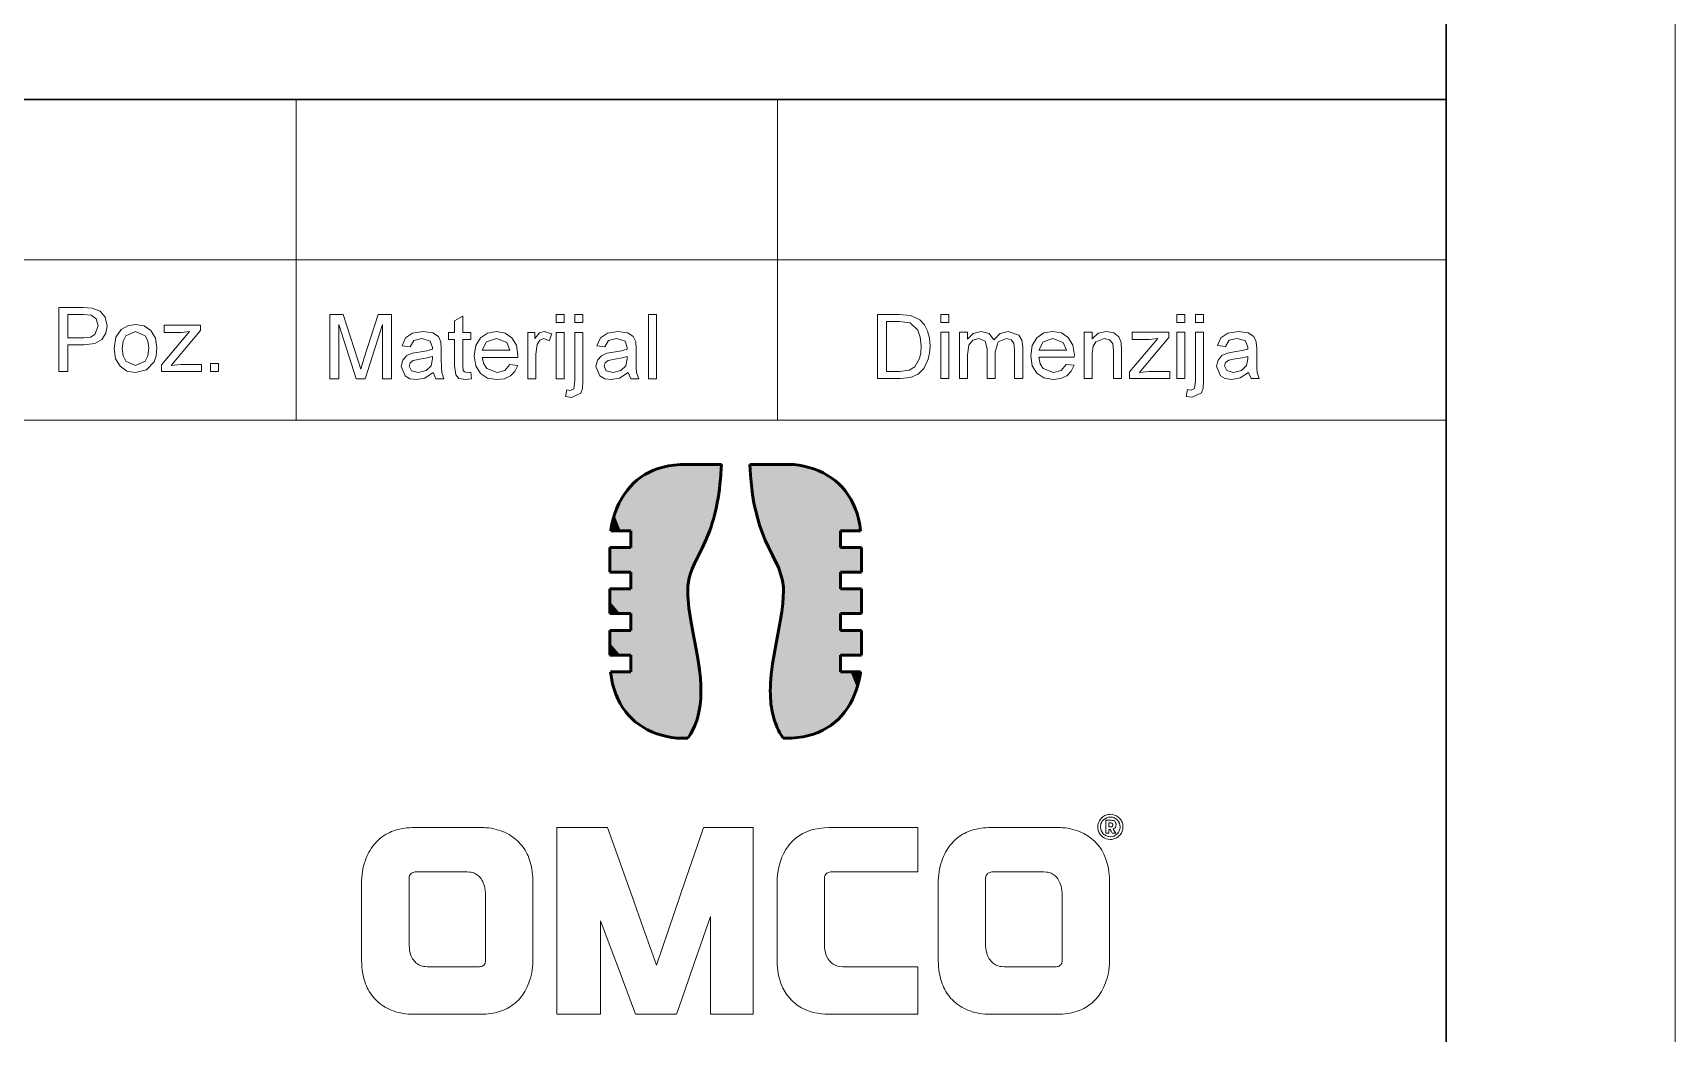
# Model space of a CAD drawing. Extents: x 0 to 297, y 0 to 543.
# Drawn here: x 261.16 to 297, y 19.62 to 41.45 of the extents above; entities that cross this region are included whole.
import ezdxf

# ---------------------------------------------------------------- set-up
doc = ezdxf.new("R2010")
doc.units = 0

msp = doc.modelspace()

# ---------------------------------------------------------------- linework, layer by layer
at = {"color": 7, "lineweight": 13}
for p, q in [((297, 0), (297, 420)), ((142.421, 36.5), (292, 36.5)), ((292, 33), (142.421, 33))]:
    msp.add_line(p, q, dxfattribs=at)
at = {"color": 7, "lineweight": 30}
for p, q in [((292, 5), (292, 415)), ((142.421, 40), (292, 40))]:
    msp.add_line(p, q, dxfattribs=at)
at = {"color": 7, "lineweight": 13, "ltscale": 0.175}
for p, q in [((266.911, 40), (266.911, 33)), ((277.411, 40), (277.411, 33))]:
    msp.add_line(p, q, dxfattribs=at)
at = {"color": 7, "lineweight": 13}
for points in [[(261.731, 34.06), (261.731, 35.46), (262.25, 35.46), (262.46, 35.447), (262.629, 35.383), (262.74, 35.25), (262.781, 35.062), (262.754, 34.9), (262.671, 34.765), (262.517, 34.674), (262.274, 34.643), (261.926, 34.643), (261.926, 34.06)], [(261.926, 34.799), (262.272, 34.799), (262.418, 34.816), (262.515, 34.867), (262.587, 35.057), (262.545, 35.209), (262.433, 35.292), (262.268, 35.305), (261.926, 35.305)], [(267.645, 33.905), (267.645, 35.305), (267.934, 35.305), (268.252, 34.32), (268.316, 34.113), (268.386, 34.337), (268.701, 35.305), (268.987, 35.305), (268.987, 33.905), (268.792, 33.905), (268.792, 35.091), (268.412, 33.905), (268.217, 33.905), (267.84, 35.091), (267.84, 33.905)], [(270.717, 34.051), (270.737, 33.9), (270.607, 33.885), (270.461, 33.914), (270.389, 33.991), (270.367, 34.189), (270.367, 34.76), (270.231, 34.76), (270.231, 34.916), (270.367, 34.916), (270.367, 35.166), (270.542, 35.268), (270.542, 34.916), (270.717, 34.916), (270.717, 34.76), (270.542, 34.76), (270.542, 34.179), (270.552, 34.086), (270.581, 34.053), (270.641, 34.041)], [(272.584, 35.13), (272.584, 35.305), (272.759, 35.305), (272.759, 35.13)], [(272.992, 35.13), (272.992, 35.305), (273.167, 35.305), (273.167, 35.13)], [(274.598, 33.905), (274.598, 35.305), (274.773, 35.305), (274.773, 33.905)], [(279.592, 33.908), (279.592, 35.308), (280.07, 35.308), (280.317, 35.288), (280.521, 35.188), (280.617, 35.081), (280.685, 34.948), (280.726, 34.792), (280.74, 34.616), (280.73, 34.465), (280.703, 34.333), (280.608, 34.129), (280.482, 34.002), (280.316, 33.932), (280.093, 33.908)], [(279.787, 34.064), (280.077, 34.064), (280.288, 34.09), (280.41, 34.164), (280.51, 34.344), (280.536, 34.469), (280.545, 34.619), (280.528, 34.816), (280.475, 34.962), (280.305, 35.123), (280.072, 35.152), (279.787, 35.152)], [(280.973, 35.133), (280.973, 35.308), (281.148, 35.308), (281.148, 35.133)], [(286.126, 35.133), (286.126, 35.308), (286.301, 35.308), (286.301, 35.133)], [(286.534, 35.133), (286.534, 35.308), (286.709, 35.308), (286.709, 35.133)], [(262.937, 34.566), (262.975, 34.809), (263.091, 34.979), (263.233, 35.063), (263.404, 35.091), (263.591, 35.057), (263.74, 34.955), (263.838, 34.793), (263.87, 34.58), (263.856, 34.407), (263.813, 34.275), (263.645, 34.102), (263.404, 34.041), (263.215, 34.074), (263.066, 34.176), (262.969, 34.341)], [(263.112, 34.566), (263.133, 34.404), (263.195, 34.288), (263.404, 34.196), (263.612, 34.289), (263.675, 34.406), (263.695, 34.571), (263.674, 34.729), (263.612, 34.843), (263.404, 34.935), (263.195, 34.843), (263.133, 34.728)], [(263.968, 34.06), (263.968, 34.207), (264.582, 34.935), (264.405, 34.916), (264.026, 34.916), (264.026, 35.071), (264.823, 35.071), (264.823, 34.955), (264.283, 34.315), (264.183, 34.196), (264.391, 34.216), (264.843, 34.216), (264.843, 34.06)], [(269.901, 34.041), (269.717, 33.921), (269.534, 33.885), (269.392, 33.906), (269.287, 33.966), (269.201, 34.173), (269.233, 34.308), (269.319, 34.406), (269.438, 34.462), (269.585, 34.488), (269.759, 34.515), (269.88, 34.547), (269.881, 34.588), (269.835, 34.726), (269.648, 34.78), (269.477, 34.741), (269.395, 34.605), (269.22, 34.624), (269.296, 34.798), (269.449, 34.9), (269.681, 34.935), (269.893, 34.905), (270.013, 34.827), (270.067, 34.709), (270.076, 34.556), (270.076, 34.338), (270.079, 34.15), (270.087, 34.041), (270.134, 33.905), (269.959, 33.905)], [(271.571, 34.216), (271.742, 34.197), (271.681, 34.065), (271.584, 33.967), (271.452, 33.906), (271.288, 33.885), (271.084, 33.919), (270.928, 34.021), (270.828, 34.184), (270.795, 34.402), (270.829, 34.627), (270.929, 34.795), (271.084, 34.9), (271.278, 34.935), (271.466, 34.901), (271.617, 34.799), (271.715, 34.636), (271.748, 34.416), (271.747, 34.372), (270.97, 34.372), (271, 34.23), (271.069, 34.126), (271.291, 34.041), (271.46, 34.083)], [(270.97, 34.527), (271.573, 34.527), (271.504, 34.694), (271.277, 34.78), (271.065, 34.711)], [(271.962, 33.905), (271.962, 34.916), (272.117, 34.916), (272.117, 34.781), (272.219, 34.905), (272.322, 34.935), (272.487, 34.887), (272.431, 34.731), (272.315, 34.78), (272.223, 34.745), (272.164, 34.65), (272.137, 34.445), (272.137, 33.905)], [(272.584, 33.905), (272.584, 34.916), (272.759, 34.916), (272.759, 33.905)], [(272.786, 33.515), (272.818, 33.665), (272.895, 33.652), (272.968, 33.687), (272.992, 33.859), (272.992, 34.916), (273.167, 34.916), (273.167, 33.851), (273.155, 33.693), (273.12, 33.592), (272.918, 33.497)], [(274.151, 34.041), (273.967, 33.921), (273.785, 33.885), (273.643, 33.906), (273.538, 33.966), (273.451, 34.173), (273.484, 34.308), (273.569, 34.406), (273.688, 34.462), (273.836, 34.488), (274.01, 34.515), (274.131, 34.547), (274.132, 34.588), (274.085, 34.726), (273.898, 34.78), (273.727, 34.741), (273.646, 34.605), (273.471, 34.624), (273.547, 34.798), (273.699, 34.9), (273.931, 34.935), (274.144, 34.905), (274.264, 34.827), (274.318, 34.709), (274.326, 34.556), (274.326, 34.338), (274.329, 34.15), (274.338, 34.041), (274.384, 33.905), (274.21, 33.905)], [(280.973, 33.908), (280.973, 34.919), (281.148, 34.919), (281.148, 33.908)], [(281.381, 33.908), (281.381, 34.919), (281.556, 34.919), (281.556, 34.767), (281.679, 34.891), (281.854, 34.939), (282.033, 34.89), (282.132, 34.755), (282.271, 34.893), (282.447, 34.939), (282.68, 34.855), (282.741, 34.75), (282.762, 34.6), (282.762, 33.908), (282.587, 33.908), (282.587, 34.538), (282.57, 34.684), (282.51, 34.756), (282.407, 34.783), (282.23, 34.713), (282.159, 34.489), (282.159, 33.908), (281.984, 33.908), (281.984, 34.557), (281.942, 34.727), (281.806, 34.783), (281.673, 34.745), (281.584, 34.635), (281.556, 34.426), (281.556, 33.908)], [(283.713, 34.219), (283.884, 34.2), (283.823, 34.068), (283.725, 33.97), (283.593, 33.909), (283.429, 33.889), (283.226, 33.923), (283.07, 34.024), (282.97, 34.187), (282.937, 34.405), (282.97, 34.63), (283.071, 34.799), (283.225, 34.904), (283.42, 34.939), (283.608, 34.905), (283.758, 34.802), (283.857, 34.639), (283.89, 34.42), (283.889, 34.375), (283.112, 34.375), (283.142, 34.233), (283.211, 34.129), (283.433, 34.044), (283.602, 34.086)], [(283.112, 34.53), (283.715, 34.53), (283.645, 34.697), (283.419, 34.783), (283.207, 34.714)], [(284.104, 33.908), (284.104, 34.919), (284.279, 34.919), (284.279, 34.776), (284.41, 34.898), (284.588, 34.939), (284.75, 34.906), (284.86, 34.82), (284.911, 34.694), (284.92, 34.528), (284.92, 33.908), (284.745, 33.908), (284.745, 34.516), (284.726, 34.671), (284.657, 34.752), (284.54, 34.783), (284.356, 34.714), (284.298, 34.615), (284.279, 34.454), (284.279, 33.908)], [(285.095, 33.908), (285.095, 34.054), (285.71, 34.783), (285.532, 34.764), (285.154, 34.764), (285.154, 34.919), (285.951, 34.919), (285.951, 34.803), (285.411, 34.163), (285.31, 34.044), (285.519, 34.064), (285.97, 34.064), (285.97, 33.908)], [(286.126, 33.908), (286.126, 34.919), (286.301, 34.919), (286.301, 33.908)], [(286.328, 33.519), (286.36, 33.669), (286.436, 33.655), (286.51, 33.69), (286.534, 33.862), (286.534, 34.919), (286.709, 34.919), (286.709, 33.854), (286.697, 33.696), (286.661, 33.595), (286.46, 33.5)], [(287.693, 34.044), (287.509, 33.924), (287.326, 33.889), (287.184, 33.909), (287.079, 33.97), (286.993, 34.177), (287.026, 34.312), (287.111, 34.409), (287.23, 34.466), (287.377, 34.491), (287.551, 34.518), (287.673, 34.55), (287.673, 34.591), (287.627, 34.729), (287.44, 34.783), (287.269, 34.744), (287.187, 34.608), (287.012, 34.627), (287.088, 34.801), (287.241, 34.903), (287.473, 34.939), (287.685, 34.908), (287.805, 34.83), (287.859, 34.712), (287.868, 34.559), (287.868, 34.342), (287.871, 34.153), (287.88, 34.044), (287.926, 33.908), (287.751, 33.908)], [(265.037, 34.06), (265.037, 34.235), (265.212, 34.235), (265.212, 34.06)], [(269.881, 34.391), (269.768, 34.36), (269.61, 34.334), (269.464, 34.303), (269.399, 34.254), (269.376, 34.182), (269.426, 34.081), (269.573, 34.041), (269.744, 34.082), (269.854, 34.189), (269.88, 34.337)], [(274.132, 34.391), (274.019, 34.36), (273.86, 34.334), (273.715, 34.303), (273.649, 34.254), (273.626, 34.182), (273.676, 34.081), (273.824, 34.041), (273.994, 34.082), (274.104, 34.189), (274.131, 34.337)], [(287.673, 34.394), (287.56, 34.363), (287.402, 34.337), (287.257, 34.307), (287.191, 34.257), (287.168, 34.185), (287.218, 34.085), (287.365, 34.044), (287.536, 34.086), (287.646, 34.192), (287.673, 34.34)]]:
    msp.add_lwpolyline(points, close=True, dxfattribs=at)
at = {"color": 142, "lineweight": 50}
for points in [[(275.424, 32.037), (275.286, 32.033), (275.156, 32.022), (275.033, 32.003), (274.917, 31.977), (274.808, 31.945), (274.704, 31.907), (274.606, 31.862), (274.514, 31.812), (274.427, 31.755), (274.345, 31.693), (274.268, 31.624), (274.195, 31.549), (274.128, 31.468), (274.065, 31.38), (274.007, 31.286), (273.953, 31.186), (273.906, 31.079), (273.863, 30.967), (273.827, 30.85), (273.798, 30.729), (273.775, 30.607), (273.772, 30.587)], [(276.188, 32.037), (275.806, 32.037), (275.424, 32.037)], [(275.453, 29.278), (275.457, 29.376), (275.468, 29.47), (275.487, 29.563), (275.515, 29.657), (275.551, 29.757), (275.602, 29.872), (275.675, 30.022), (275.768, 30.209), (275.864, 30.42), (275.898, 30.504), (275.932, 30.592), (275.961, 30.674), (275.989, 30.759), (276.014, 30.843), (276.037, 30.93), (276.059, 31.017), (276.079, 31.109), (276.098, 31.201), (276.115, 31.297), (276.13, 31.395), (276.145, 31.498), (276.157, 31.603), (276.167, 31.713), (276.176, 31.826), (276.184, 31.943), (276.188, 32.037)], [(273.772, 30.587), (273.991, 30.587), (274.21, 30.587)], [(274.21, 30.587), (274.21, 30.404), (274.21, 30.221)], [(274.21, 30.221), (273.981, 30.221), (273.752, 30.221)], [(273.752, 30.221), (273.752, 29.952), (273.752, 29.683)], [(273.752, 29.683), (273.981, 29.683), (274.21, 29.683)], [(274.21, 29.683), (274.21, 29.5), (274.21, 29.317)], [(274.21, 29.317), (273.981, 29.317), (273.752, 29.317)], [(273.752, 29.317), (273.752, 29.048), (273.752, 28.779)], [(275.458, 26.06), (275.515, 26.149), (275.566, 26.243), (275.61, 26.341), (275.648, 26.445), (275.68, 26.553), (275.705, 26.668), (275.724, 26.79), (275.736, 26.919), (275.74, 27.059), (275.738, 27.209), (275.728, 27.373), (275.708, 27.554), (275.679, 27.76), (275.637, 28.005), (275.572, 28.346), (275.52, 28.631), (275.479, 28.907), (275.468, 29), (275.46, 29.091), (275.456, 29.169), (275.453, 29.244), (275.453, 29.278)], [(273.752, 28.779), (273.981, 28.779), (274.21, 28.779)], [(274.21, 28.779), (274.21, 28.596), (274.21, 28.413)], [(274.21, 28.413), (273.981, 28.413), (273.752, 28.413)], [(273.752, 28.413), (273.752, 28.144), (273.752, 27.875)], [(273.752, 27.875), (273.981, 27.875), (274.21, 27.875)], [(274.21, 27.875), (274.21, 27.692), (274.21, 27.509)], [(274.21, 27.509), (273.989, 27.509), (273.769, 27.509)], [(273.769, 27.509), (273.788, 27.376), (273.813, 27.25), (273.846, 27.132), (273.884, 27.022), (273.928, 26.918), (273.978, 26.82), (274.033, 26.729), (274.094, 26.644), (274.16, 26.564), (274.232, 26.49), (274.309, 26.421), (274.392, 26.358), (274.48, 26.3), (274.574, 26.247), (274.673, 26.201), (274.777, 26.16), (274.886, 26.126), (274.997, 26.098), (275.108, 26.078), (275.215, 26.065), (275.305, 26.06), (275.322, 26.06)], [(275.322, 26.06), (275.39, 26.06), (275.458, 26.06)]]:
    msp.add_lwpolyline(points, dxfattribs=at)
at = {"color": 9, "lineweight": 50}
for points in [[(277.673, 32.037), (277.24, 32.037), (276.807, 32.037)], [(276.807, 32.037), (276.821, 31.802), (276.841, 31.584), (276.867, 31.381), (276.899, 31.192), (276.937, 31.014), (276.98, 30.848), (277.029, 30.689), (277.084, 30.536), (277.146, 30.386), (277.218, 30.229), (277.31, 30.043), (277.438, 29.773), (277.522, 29.502), (277.53, 29.454), (277.536, 29.405), (277.54, 29.356), (277.542, 29.306), (277.543, 29.278)], [(279.225, 30.587), (279.206, 30.72), (279.18, 30.846), (279.147, 30.963), (279.108, 31.074), (279.064, 31.178), (279.013, 31.275), (278.957, 31.366), (278.896, 31.452), (278.829, 31.532), (278.757, 31.606), (278.679, 31.675), (278.595, 31.739), (278.506, 31.797), (278.412, 31.849), (278.312, 31.896), (278.208, 31.937), (278.099, 31.971), (277.988, 31.999), (277.877, 32.019), (277.771, 32.032), (277.684, 32.037), (277.673, 32.037)], [(278.786, 30.221), (278.786, 30.404), (278.786, 30.587)], [(278.786, 30.587), (279.006, 30.587), (279.225, 30.587)], [(279.243, 30.221), (279.015, 30.221), (278.786, 30.221)], [(279.243, 29.683), (279.243, 29.952), (279.243, 30.221)], [(278.786, 29.317), (278.786, 29.5), (278.786, 29.683)], [(278.786, 29.683), (279.015, 29.683), (279.243, 29.683)], [(277.543, 29.278), (277.539, 29.145), (277.527, 28.994), (277.505, 28.819), (277.472, 28.609), (277.42, 28.331), (277.359, 28.008), (277.305, 27.682), (277.289, 27.568), (277.276, 27.454), (277.267, 27.359), (277.26, 27.264), (277.257, 27.18), (277.255, 27.096), (277.256, 27.02), (277.259, 26.945), (277.263, 26.875), (277.27, 26.806), (277.278, 26.741), (277.289, 26.677), (277.301, 26.617), (277.315, 26.557), (277.33, 26.5), (277.347, 26.444), (277.366, 26.391), (277.387, 26.338), (277.408, 26.287), (277.432, 26.237), (277.457, 26.189), (277.485, 26.142), (277.538, 26.06)], [(279.243, 29.317), (279.015, 29.317), (278.786, 29.317)], [(279.243, 28.779), (279.243, 29.048), (279.243, 29.317)], [(278.786, 28.413), (278.786, 28.596), (278.786, 28.779)], [(278.786, 28.779), (279.015, 28.779), (279.243, 28.779)], [(279.243, 28.413), (279.015, 28.413), (278.786, 28.413)], [(279.243, 27.875), (279.243, 28.144), (279.243, 28.413)], [(278.786, 27.509), (278.786, 27.692), (278.786, 27.875)], [(278.786, 27.875), (279.015, 27.875), (279.243, 27.875)], [(277.582, 26.06), (277.72, 26.063), (277.85, 26.075), (277.972, 26.094), (278.088, 26.119), (278.197, 26.151), (278.3, 26.189), (278.398, 26.234), (278.49, 26.284), (278.576, 26.341), (278.658, 26.404), (278.735, 26.472), (278.807, 26.547), (278.874, 26.628), (278.936, 26.715), (278.994, 26.809), (279.046, 26.909), (279.093, 27.015), (279.135, 27.127), (279.17, 27.245), (279.199, 27.366), (279.221, 27.487), (279.225, 27.509)], [(279.225, 27.509), (279.005, 27.509), (278.786, 27.509)], [(277.538, 26.06), (277.56, 26.06), (277.582, 26.06)]]:
    msp.add_lwpolyline(points, dxfattribs=at)
at = {"color": 7, "lineweight": 13}
for points in [[(284.4, 24.126), (284.404, 24.172), (284.416, 24.217), (284.435, 24.259), (284.461, 24.298), (284.493, 24.332), (284.512, 24.347), (284.531, 24.36), (284.552, 24.371), (284.574, 24.381), (284.596, 24.389), (284.619, 24.394), (284.642, 24.398), (284.666, 24.4), (284.675, 24.4)], [(284.675, 24.4), (284.721, 24.396), (284.766, 24.385), (284.808, 24.366), (284.847, 24.34), (284.881, 24.307), (284.896, 24.289), (284.909, 24.269), (284.92, 24.249), (284.93, 24.227), (284.938, 24.205), (284.944, 24.182), (284.947, 24.159), (284.949, 24.135), (284.949, 24.126)], [(268.337, 22.971), (268.339, 23.02), (268.355, 23.149), (268.365, 23.206), (268.379, 23.268), (268.394, 23.322), (268.412, 23.378), (268.43, 23.428), (268.451, 23.479), (268.472, 23.526), (268.496, 23.572), (268.52, 23.614), (268.546, 23.656), (268.572, 23.695), (268.601, 23.732), (268.63, 23.767), (268.661, 23.801), (268.692, 23.832), (268.726, 23.862), (268.759, 23.89), (268.795, 23.916), (268.831, 23.941), (268.869, 23.964), (268.908, 23.985), (268.949, 24.005), (268.99, 24.023), (269.033, 24.039), (269.078, 24.054), (269.124, 24.067), (269.171, 24.079), (269.22, 24.088), (269.271, 24.096), (269.324, 24.102), (269.378, 24.107), (269.434, 24.109), (269.475, 24.109)], [(269.475, 24.109), (270.241, 24.109), (270.935, 24.109), (271.007, 24.109)], [(271.007, 24.109), (271.048, 24.108), (271.111, 24.102), (271.162, 24.095), (271.22, 24.084), (271.271, 24.072), (271.324, 24.057), (271.372, 24.041), (271.421, 24.022), (271.466, 24.003), (271.511, 23.981), (271.553, 23.959), (271.594, 23.934), (271.632, 23.909), (271.669, 23.881), (271.704, 23.853), (271.738, 23.823), (271.769, 23.792), (271.8, 23.759), (271.829, 23.725), (271.856, 23.689), (271.881, 23.653), (271.906, 23.615), (271.928, 23.575), (271.949, 23.534), (271.969, 23.491), (271.987, 23.447), (272.003, 23.401), (272.018, 23.353), (272.031, 23.304), (272.043, 23.253), (272.053, 23.2), (272.061, 23.145), (272.068, 23.088), (272.072, 23.029), (272.076, 22.909)], [(272.593, 20.039), (272.593, 22.074), (272.593, 22.413), (272.593, 23.13), (272.593, 24.053), (272.593, 24.109)], [(272.593, 24.109), (273.148, 24.109), (273.704, 24.109)], [(273.704, 24.109), (274.238, 22.609), (274.484, 21.92), (274.773, 21.109)], [(274.773, 21.109), (275.284, 22.609), (275.414, 22.993), (275.721, 23.894), (275.794, 24.109)], [(275.794, 24.109), (276.339, 24.109), (276.884, 24.109)], [(276.884, 24.109), (276.884, 22.074), (276.884, 21.734), (276.884, 21.018), (276.884, 20.095), (276.884, 20.039)], [(278.54, 24.109), (278.427, 24.105), (278.321, 24.094), (278.223, 24.076), (278.131, 24.051), (278.046, 24.019), (277.966, 23.982), (277.892, 23.938), (277.822, 23.889), (277.758, 23.833), (277.699, 23.772), (277.644, 23.704), (277.594, 23.63), (277.548, 23.55), (277.508, 23.463), (277.474, 23.371), (277.446, 23.274), (277.424, 23.175), (277.409, 23.078), (277.402, 22.997), (277.401, 22.971)], [(280.471, 24.109), (279.506, 24.109), (278.54, 24.109)], [(280.471, 23.144), (280.471, 23.626), (280.471, 23.924), (280.471, 24.109)], [(280.92, 22.971), (280.922, 23.02), (280.938, 23.149), (280.948, 23.206), (280.962, 23.268), (280.977, 23.322), (280.995, 23.378), (281.013, 23.428), (281.034, 23.479), (281.055, 23.526), (281.078, 23.572), (281.102, 23.614), (281.129, 23.656), (281.155, 23.695), (281.184, 23.732), (281.213, 23.767), (281.244, 23.801), (281.275, 23.832), (281.308, 23.862), (281.342, 23.89), (281.378, 23.916), (281.414, 23.941), (281.452, 23.964), (281.491, 23.985), (281.531, 24.005), (281.573, 24.023), (281.616, 24.039), (281.66, 24.054), (281.707, 24.067), (281.754, 24.079), (281.803, 24.088), (281.854, 24.096), (281.906, 24.102), (281.961, 24.107), (282.017, 24.109), (282.058, 24.109)], [(282.058, 24.109), (282.824, 24.109), (283.518, 24.109), (283.589, 24.109)], [(283.589, 24.109), (283.631, 24.108), (283.694, 24.102), (283.745, 24.095), (283.803, 24.084), (283.854, 24.072), (283.907, 24.057), (283.955, 24.041), (284.004, 24.022), (284.049, 24.003), (284.094, 23.981), (284.135, 23.959), (284.177, 23.934), (284.214, 23.909), (284.252, 23.881), (284.287, 23.853), (284.321, 23.823), (284.352, 23.792), (284.383, 23.759), (284.411, 23.725), (284.439, 23.689), (284.464, 23.653), (284.488, 23.615), (284.511, 23.575), (284.532, 23.534), (284.551, 23.491), (284.569, 23.447), (284.586, 23.401), (284.601, 23.353), (284.614, 23.304), (284.626, 23.253), (284.636, 23.2), (284.644, 23.145), (284.65, 23.088), (284.655, 23.029), (284.659, 22.909)], [(284.675, 23.851), (284.628, 23.855), (284.584, 23.867), (284.541, 23.886), (284.503, 23.912), (284.469, 23.944), (284.454, 23.963), (284.441, 23.982), (284.429, 24.003), (284.42, 24.024), (284.412, 24.047), (284.406, 24.07), (284.402, 24.093), (284.4, 24.117), (284.4, 24.126)], [(284.675, 24.34), (284.634, 24.336), (284.595, 24.324), (284.559, 24.305), (284.527, 24.279), (284.512, 24.264), (284.499, 24.248), (284.488, 24.23), (284.479, 24.211), (284.471, 24.192), (284.466, 24.172), (284.462, 24.151), (284.461, 24.13), (284.461, 24.126)], [(284.461, 24.126), (284.465, 24.085), (284.476, 24.046), (284.495, 24.01), (284.521, 23.977), (284.536, 23.963), (284.553, 23.95), (284.571, 23.939), (284.589, 23.93), (284.609, 23.922), (284.629, 23.917), (284.649, 23.913), (284.67, 23.912), (284.675, 23.912)], [(284.573, 23.991), (284.573, 24.13), (284.573, 24.27)], [(284.573, 24.27), (284.633, 24.27), (284.694, 24.27)], [(284.677, 24.211), (284.659, 24.211), (284.641, 24.211)], [(284.641, 24.211), (284.641, 24.167), (284.641, 24.124)], [(284.641, 24.124), (284.659, 24.124), (284.677, 24.124)], [(284.671, 24.069), (284.656, 24.069), (284.641, 24.069)], [(284.641, 24.069), (284.641, 24.03), (284.641, 23.991)], [(284.718, 23.991), (284.695, 24.03), (284.671, 24.069)], [(284.889, 24.126), (284.885, 24.166), (284.873, 24.205), (284.854, 24.242), (284.829, 24.274), (284.813, 24.288), (284.797, 24.301), (284.779, 24.312), (284.76, 24.322), (284.741, 24.329), (284.721, 24.335), (284.7, 24.338), (284.679, 24.34), (284.675, 24.34)], [(284.949, 24.126), (284.945, 24.079), (284.934, 24.035), (284.915, 23.992), (284.889, 23.954), (284.856, 23.92), (284.838, 23.905), (284.818, 23.892), (284.798, 23.88), (284.776, 23.87), (284.754, 23.863), (284.731, 23.857), (284.708, 23.853), (284.684, 23.851), (284.675, 23.851)], [(284.675, 23.912), (284.715, 23.916), (284.754, 23.927), (284.791, 23.946), (284.823, 23.972), (284.838, 23.987), (284.85, 24.004), (284.862, 24.022), (284.871, 24.04), (284.878, 24.06), (284.884, 24.08), (284.887, 24.1), (284.889, 24.121), (284.889, 24.126)], [(284.728, 24.169), (284.727, 24.182), (284.724, 24.191), (284.72, 24.198), (284.715, 24.203), (284.707, 24.207), (284.686, 24.211), (284.677, 24.211)], [(284.677, 24.124), (284.692, 24.125), (284.705, 24.128), (284.713, 24.132), (284.719, 24.138), (284.723, 24.145), (284.728, 24.163), (284.728, 24.169)], [(284.694, 24.27), (284.72, 24.268), (284.737, 24.264), (284.755, 24.257), (284.767, 24.25), (284.777, 24.24), (284.785, 24.23), (284.791, 24.218), (284.796, 24.204), (284.799, 24.188), (284.8, 24.169)], [(284.8, 24.169), (284.796, 24.14), (284.786, 24.116), (284.769, 24.097), (284.747, 24.083), (284.737, 24.078)], [(284.737, 24.078), (284.766, 24.035), (284.794, 23.991)], [(284.641, 23.991), (284.607, 23.991), (284.573, 23.991)], [(284.794, 23.991), (284.756, 23.991), (284.718, 23.991)], [(268.337, 21.233), (268.337, 22.102), (268.337, 22.312), (268.337, 22.84), (268.337, 22.971)], [(269.503, 23.144), (269.482, 23.14), (269.461, 23.134), (269.437, 23.124), (269.422, 23.114), (269.408, 23.102), (269.397, 23.09), (269.388, 23.076), (269.382, 23.062), (269.376, 23.045), (269.373, 23.028), (269.372, 23.009), (269.372, 23.006)], [(269.372, 23.006), (269.372, 22.271), (269.372, 22.061), (269.372, 21.63), (269.372, 21.536)], [(270.641, 23.144), (270.072, 23.144), (269.503, 23.144)], [(271.041, 22.675), (271.035, 22.748), (271.028, 22.789), (271.017, 22.835), (271.006, 22.87), (270.992, 22.906), (270.979, 22.936), (270.962, 22.966), (270.946, 22.991), (270.928, 23.016), (270.91, 23.036), (270.89, 23.056), (270.869, 23.073), (270.847, 23.088), (270.825, 23.101), (270.801, 23.113), (270.776, 23.122), (270.75, 23.13), (270.723, 23.136), (270.694, 23.141), (270.641, 23.144)], [(277.401, 22.971), (277.401, 22.102), (277.401, 21.791), (277.401, 21.311), (277.401, 21.233)], [(278.436, 23.006), (278.44, 23.042), (278.45, 23.071), (278.466, 23.096), (278.488, 23.115), (278.515, 23.13), (278.545, 23.14), (278.567, 23.144), (278.567, 23.144)], [(278.436, 21.536), (278.436, 22.271), (278.436, 22.644), (278.436, 23.006)], [(278.567, 23.144), (279.519, 23.144), (280.471, 23.144)], [(280.92, 21.233), (280.92, 22.102), (280.92, 22.28), (280.92, 22.82), (280.92, 22.971)], [(282.086, 23.144), (282.065, 23.14), (282.044, 23.134), (282.02, 23.124), (282.005, 23.114), (281.991, 23.102), (281.98, 23.09), (281.971, 23.076), (281.964, 23.062), (281.959, 23.045), (281.956, 23.028), (281.954, 23.009), (281.954, 23.006)], [(281.954, 23.006), (281.954, 22.271), (281.954, 21.536)], [(283.224, 23.144), (282.655, 23.144), (282.086, 23.144)], [(283.624, 22.675), (283.618, 22.748), (283.611, 22.789), (283.6, 22.835), (283.589, 22.87), (283.575, 22.906), (283.561, 22.936), (283.545, 22.966), (283.529, 22.991), (283.511, 23.015), (283.492, 23.036), (283.472, 23.056), (283.452, 23.073), (283.43, 23.088), (283.408, 23.101), (283.384, 23.113), (283.359, 23.122), (283.333, 23.13), (283.306, 23.136), (283.277, 23.141), (283.224, 23.144)], [(271.041, 21.205), (271.041, 21.94), (271.041, 22.149), (271.041, 22.581), (271.041, 22.675)], [(272.076, 22.909), (272.076, 22.043), (272.076, 21.833), (272.076, 21.308), (272.076, 21.178)], [(283.624, 21.205), (283.624, 21.94), (283.624, 22.149), (283.624, 22.581), (283.624, 22.675)], [(284.659, 22.909), (284.659, 22.043), (284.659, 21.833), (284.659, 21.308), (284.659, 21.178)], [(274.311, 20.039), (273.932, 21.057), (273.839, 21.306), (273.609, 21.922), (273.552, 22.074)], [(273.552, 22.074), (273.552, 21.057), (273.552, 20.039)], [(275.953, 22.171), (275.58, 21.105), (275.478, 20.812), (275.257, 20.181), (275.208, 20.039)], [(275.953, 20.039), (275.953, 21.105), (275.953, 22.171)], [(269.372, 21.536), (269.378, 21.464), (269.385, 21.424), (269.396, 21.379), (269.407, 21.344), (269.42, 21.308), (269.434, 21.278), (269.45, 21.249), (269.467, 21.224), (269.485, 21.2), (269.503, 21.18), (269.523, 21.16), (269.544, 21.144), (269.566, 21.128), (269.588, 21.115), (269.613, 21.104), (269.637, 21.095), (269.664, 21.087), (269.691, 21.081), (269.72, 21.077), (269.772, 21.074)], [(278.836, 21.074), (278.775, 21.078), (278.72, 21.089), (278.671, 21.107), (278.627, 21.131), (278.587, 21.161), (278.551, 21.198), (278.52, 21.241), (278.492, 21.292), (278.469, 21.349), (278.452, 21.411), (278.441, 21.476), (278.436, 21.529), (278.436, 21.536)], [(281.954, 21.536), (281.961, 21.464), (281.968, 21.424), (281.978, 21.379), (281.989, 21.344), (282.003, 21.308), (282.017, 21.278), (282.033, 21.249), (282.049, 21.224), (282.068, 21.2), (282.086, 21.18), (282.106, 21.16), (282.126, 21.144), (282.149, 21.128), (282.171, 21.116), (282.195, 21.104), (282.22, 21.095), (282.247, 21.087), (282.274, 21.081), (282.303, 21.077), (282.355, 21.074)], [(269.406, 20.039), (269.362, 20.041), (269.293, 20.047), (269.241, 20.055), (269.183, 20.066), (269.132, 20.078), (269.079, 20.093), (269.032, 20.109), (268.983, 20.128), (268.938, 20.147), (268.894, 20.169), (268.853, 20.191), (268.812, 20.216), (268.774, 20.241), (268.737, 20.269), (268.703, 20.297), (268.669, 20.327), (268.638, 20.358), (268.608, 20.391), (268.579, 20.424), (268.552, 20.46), (268.527, 20.496), (268.503, 20.535), (268.481, 20.574), (268.46, 20.616), (268.441, 20.658), (268.423, 20.703), (268.407, 20.749), (268.393, 20.797), (268.38, 20.846), (268.368, 20.897), (268.359, 20.951), (268.351, 21.006), (268.344, 21.063), (268.34, 21.122), (268.337, 21.233)], [(270.91, 21.074), (270.931, 21.076), (270.952, 21.081), (270.975, 21.09), (270.99, 21.099), (271.004, 21.11), (271.015, 21.121), (271.024, 21.135), (271.031, 21.148), (271.036, 21.164), (271.039, 21.181), (271.041, 21.2), (271.041, 21.205)], [(272.076, 21.178), (272.074, 21.129), (272.059, 21), (272.049, 20.943), (272.035, 20.881), (272.021, 20.827), (272.003, 20.771), (271.986, 20.721), (271.965, 20.67), (271.944, 20.623), (271.921, 20.577), (271.897, 20.535), (271.871, 20.493), (271.845, 20.455), (271.817, 20.417), (271.788, 20.382), (271.757, 20.348), (271.726, 20.317), (271.693, 20.287), (271.66, 20.26), (271.624, 20.233), (271.588, 20.209), (271.55, 20.185), (271.512, 20.164), (271.472, 20.144), (271.43, 20.126), (271.387, 20.11), (271.343, 20.095), (271.297, 20.082), (271.25, 20.071), (271.201, 20.061), (271.15, 20.053), (271.098, 20.047), (271.044, 20.042), (270.987, 20.04), (270.945, 20.039)], [(277.401, 21.233), (277.402, 21.17), (277.405, 21.109), (277.417, 20.993), (277.435, 20.886), (277.46, 20.787), (277.491, 20.695), (277.528, 20.61), (277.57, 20.531), (277.618, 20.459), (277.671, 20.392), (277.73, 20.33), (277.794, 20.275), (277.864, 20.224), (277.939, 20.179), (278.019, 20.14), (278.104, 20.106), (278.193, 20.079), (278.284, 20.059), (278.373, 20.045), (278.451, 20.04), (278.471, 20.039)], [(281.989, 20.039), (281.944, 20.041), (281.875, 20.047), (281.823, 20.055), (281.765, 20.066), (281.715, 20.078), (281.662, 20.093), (281.614, 20.109), (281.565, 20.128), (281.521, 20.147), (281.476, 20.169), (281.435, 20.191), (281.395, 20.216), (281.357, 20.241), (281.32, 20.269), (281.286, 20.297), (281.252, 20.327), (281.221, 20.358), (281.19, 20.391), (281.162, 20.424), (281.135, 20.46), (281.11, 20.496), (281.086, 20.535), (281.064, 20.574), (281.043, 20.616), (281.024, 20.658), (281.006, 20.703), (280.99, 20.749), (280.975, 20.797), (280.962, 20.846), (280.951, 20.897), (280.941, 20.951), (280.933, 21.006), (280.927, 21.063), (280.923, 21.122), (280.92, 21.233)], [(283.493, 21.074), (283.513, 21.076), (283.534, 21.081), (283.558, 21.09), (283.573, 21.099), (283.587, 21.11), (283.597, 21.121), (283.607, 21.135), (283.613, 21.148), (283.619, 21.164), (283.622, 21.181), (283.624, 21.2), (283.624, 21.205)], [(284.659, 21.178), (284.657, 21.129), (284.642, 21), (284.632, 20.943), (284.618, 20.881), (284.603, 20.827), (284.586, 20.771), (284.568, 20.721), (284.548, 20.67), (284.527, 20.623), (284.504, 20.577), (284.48, 20.535), (284.454, 20.493), (284.428, 20.455), (284.399, 20.417), (284.371, 20.382), (284.34, 20.348), (284.309, 20.317), (284.276, 20.287), (284.242, 20.26), (284.207, 20.233), (284.171, 20.209), (284.133, 20.185), (284.095, 20.164), (284.054, 20.144), (284.013, 20.126), (283.97, 20.11), (283.926, 20.095), (283.88, 20.082), (283.832, 20.071), (283.783, 20.061), (283.733, 20.053), (283.68, 20.047), (283.626, 20.042), (283.57, 20.04), (283.527, 20.039)], [(269.772, 21.074), (270.341, 21.074), (270.91, 21.074)], [(280.471, 21.074), (279.654, 21.074), (278.836, 21.074)], [(280.471, 20.039), (280.471, 20.557), (280.471, 20.857), (280.471, 21.074)], [(282.355, 21.074), (282.924, 21.074), (283.493, 21.074)], [(270.945, 20.039), (270.175, 20.039), (269.48, 20.039), (269.406, 20.039)], [(273.552, 20.039), (273.073, 20.039), (272.593, 20.039)], [(275.208, 20.039), (274.759, 20.039), (274.311, 20.039)], [(276.884, 20.039), (276.418, 20.039), (275.953, 20.039)], [(278.471, 20.039), (279.471, 20.039), (280.439, 20.039), (280.471, 20.039)], [(283.527, 20.039), (282.758, 20.039), (282.062, 20.039), (281.989, 20.039)]]:
    msp.add_lwpolyline(points, dxfattribs=at)
at = {"color": 142, "lineweight": 5}
for points in [[(275.239, 26.063), (274.758, 31.928), (274.745, 26.172), (274.497, 31.801)], [(275.424, 32.037), (274.758, 31.928), (275.322, 26.06), (275.239, 26.063)], [(275.424, 32.037), (275.322, 26.06), (275.458, 26.06), (275.39, 26.06)], [(275.424, 32.037), (275.458, 26.06), (275.806, 32.037), (275.453, 29.278)], [(275.453, 29.278), (275.557, 29.77), (275.806, 32.037), (275.897, 30.5)], [(275.806, 32.037), (275.897, 30.5), (276.188, 32.037), (276.058, 31.011)], [(276.188, 32.037), (276.058, 31.011), (276.167, 31.71)], [(274.103, 31.435), (274.21, 30.587), (274.497, 31.801)], [(274.745, 26.172), (274.497, 31.801), (274.285, 26.441), (274.21, 30.587)], [(274.103, 31.435), (273.852, 30.932), (274.21, 30.587), (273.991, 30.587)], [(273.991, 30.587), (273.852, 30.932), (273.772, 30.587)], [(274.285, 26.441), (274.21, 30.587), (274.21, 30.404)], [(273.752, 30.221), (273.981, 29.683), (273.981, 30.221), (274.21, 29.683)], [(273.752, 29.952), (273.752, 29.683), (273.752, 30.221), (273.981, 29.683)], [(273.981, 30.221), (274.21, 29.683), (274.21, 30.221), (274.285, 26.441)], [(274.21, 30.221), (274.285, 26.441), (274.21, 30.404)], [(274.21, 29.683), (274.21, 29.5), (274.285, 26.441), (274.21, 29.317)], [(274.21, 28.779), (273.981, 29.317), (273.981, 28.779), (273.752, 29.317)], [(273.981, 28.779), (273.752, 29.317), (273.752, 29.048)], [(273.981, 28.779), (273.752, 29.048), (273.752, 28.779)], [(274.285, 26.441), (274.21, 29.317), (274.21, 28.779), (273.981, 29.317)], [(275.604, 28.18), (275.453, 29.278), (275.688, 26.585), (275.458, 26.06)], [(274.21, 28.779), (274.21, 28.596), (274.285, 26.441), (274.21, 28.413)], [(274.21, 27.875), (273.981, 28.413), (273.981, 27.875), (273.752, 28.413)], [(273.981, 27.875), (273.752, 28.413), (273.752, 28.144)], [(274.285, 26.441), (274.21, 28.413), (274.21, 27.875), (273.981, 28.413)], [(273.981, 27.875), (273.752, 28.144), (273.752, 27.875)], [(275.604, 28.18), (275.688, 26.585), (275.736, 27.251)], [(274.285, 26.441), (274.21, 27.875), (274.21, 27.509), (274.21, 27.692)], [(273.949, 26.875), (273.989, 27.509), (273.769, 27.509)], [(274.285, 26.441), (274.21, 27.509), (273.949, 26.875), (273.989, 27.509)]]:
    msp.add_solid(points, dxfattribs=at)
at = {"color": 9, "lineweight": 5}
for points in [[(276.951, 30.958), (277.24, 32.037), (276.807, 32.037)], [(276.951, 30.958), (277.226, 30.213), (277.24, 32.037), (277.447, 29.751)], [(277.24, 32.037), (277.447, 29.751), (277.673, 32.037), (277.543, 29.278)], [(277.582, 26.06), (277.673, 32.037), (277.56, 26.06), (277.543, 29.278)], [(278.247, 26.168), (277.673, 32.037), (277.582, 26.06)], [(278.247, 26.168), (278.242, 31.925), (277.673, 32.037), (277.75, 32.034)], [(278.247, 26.168), (278.507, 26.295), (278.242, 31.925), (278.704, 31.654)], [(278.507, 26.295), (278.786, 27.509), (278.704, 31.654), (278.786, 30.587)], [(278.704, 31.654), (278.786, 30.587), (279.043, 31.22), (279.006, 30.587)], [(279.043, 31.22), (279.006, 30.587), (279.225, 30.587)], [(278.786, 30.587), (278.786, 27.509), (278.786, 27.875), (278.786, 27.692)], [(278.786, 30.587), (278.786, 27.875), (278.786, 28.596), (278.786, 28.413)], [(278.786, 30.587), (278.786, 28.596), (278.786, 29.317), (278.786, 28.779)], [(278.786, 30.587), (278.786, 29.317), (278.786, 29.683), (278.786, 29.5)], [(278.786, 30.587), (278.786, 29.683), (278.786, 30.404), (278.786, 30.221)], [(279.243, 29.683), (279.015, 30.221), (279.015, 29.683), (278.786, 30.221)], [(279.015, 29.683), (278.786, 30.221), (278.786, 29.683)], [(279.243, 29.952), (279.243, 30.221), (279.243, 29.683), (279.015, 30.221)], [(277.56, 26.06), (277.543, 29.278), (277.538, 26.06), (277.452, 28.497)], [(279.243, 28.779), (279.015, 29.317), (279.015, 28.779), (278.786, 29.317)], [(279.015, 28.779), (278.786, 29.317), (278.786, 28.779)], [(279.243, 29.048), (279.243, 29.317), (279.243, 28.779), (279.015, 29.317)], [(277.538, 26.06), (277.452, 28.497), (277.341, 26.462), (277.3, 27.651)], [(279.243, 27.875), (279.015, 28.413), (279.015, 27.875), (278.786, 28.413)], [(279.015, 27.875), (278.786, 28.413), (278.786, 27.875)], [(279.243, 28.144), (279.243, 28.413), (279.243, 27.875), (279.015, 28.413)], [(277.341, 26.462), (277.3, 27.651), (277.269, 26.813)], [(278.786, 27.509), (278.507, 26.295), (278.899, 26.661)], [(279.005, 27.509), (278.786, 27.509), (279.146, 27.163), (278.899, 26.661)], [(279.005, 27.509), (279.146, 27.163), (279.225, 27.509)]]:
    msp.add_solid(points, dxfattribs=at)

doc.saveas('drawing.dxf')
